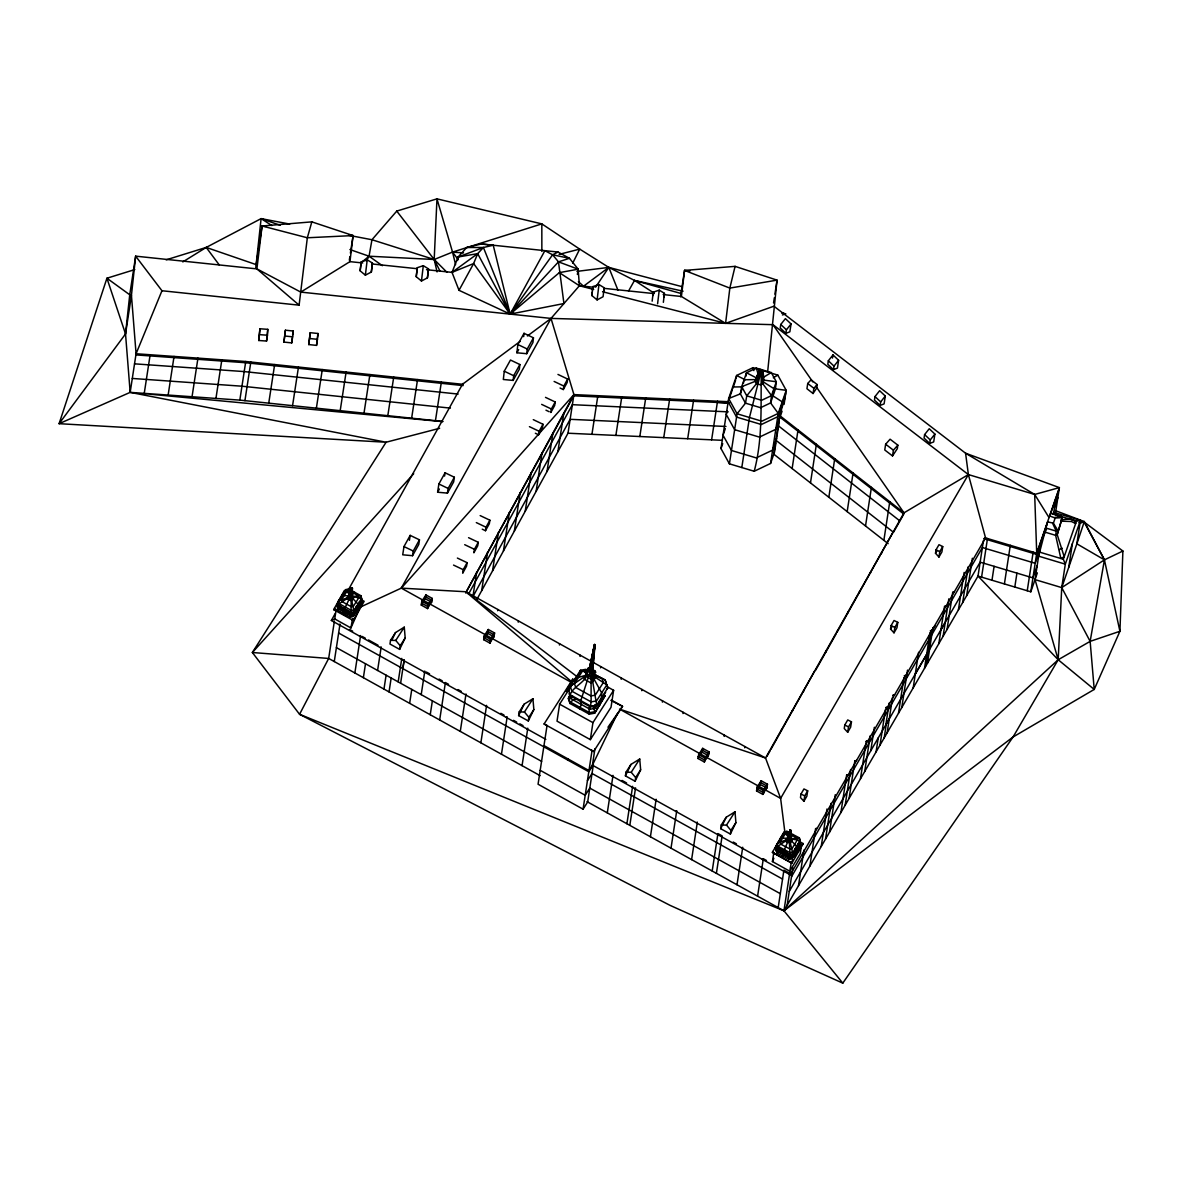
<?xml version="1.0" encoding="UTF-8"?>
<svg xmlns="http://www.w3.org/2000/svg" width="1182" height="1182" viewBox="0 0 1182 1182"><rect width="100%" height="100%" fill="white"/><g stroke="black" fill="none" stroke-linecap="round" stroke-linejoin="round"><path stroke-width="1.5" d="M586.981 801.618L783.947 910.79L1058.186 659.748L1090.144 641.368L1119.915 631.277L1104.431 559.854L1084.16 522.075L1122.9 551.019L1119.915 631.277L1094.222 689.431L1013.063 736.992L783.947 910.79L299.563 714.297L252.372 652.508L386.086 442.231L439.63 428.298M352.384 588.089C352.62 603.47 345.646 598.978 351.586 587.676L352.384 588.089L351.098 597.929L354.245 612.069L351.246 612.793L338.51 605.775L338.495 601.017L345.735 589.641L348.616 588.946L360.865 595.698L361.603 598.388L361.766 600.234L354.245 612.069M793.019 854.32L789.665 840.269L790.285 829.971L787.7 839.56L789.665 840.269L790.522 838.777L790.921 830.414L790.522 838.777L800.111 840.491L800.273 842.338L793.019 854.32L790.034 855.103L777.15 848.336L776.323 845.558L784.05 832.069L786.917 831.315L799.313 837.831L800.111 840.491L793.122 852.015L790.256 852.754L777.874 846.253L777.076 843.579L787.596 839.22L790.152 830M334.403 621.008L328.67 658.448L299.563 714.297L670.046 905.353L842.796 983.143L1013.063 736.992L1058.186 659.748L1061.732 587.602L1065.307 564.169L1080.437 520.39L1053.738 512.382L1052.955 514.067L1052.29 513.638M767.606 372.182L777.047 280.134L735.086 266.364L684.555 270.412L680.522 296.756M258.725 340.49L259.951 328.773L267.767 329.335L267.457 335.215L266.556 341.051L258.725 340.49L259.951 328.773M351.246 588.208L349.133 597.146L339.234 603.707L351.482 610.459L354.364 609.764L361.603 598.388L351.985 596.467L352.339 587.942M351.394 587.956L352.236 588.37L351.556 597.206L357.983 604.076L358.013 606.159L356.373 606.115M779.943 839.56L780.563 837.831L788.069 838.452L789.975 830.296L790.773 830.695L790.108 839.53L796.624 846.253L796.653 848.336M790.743 830.695L790.078 839.501L791.482 841.348M352.206 588.37L351.527 597.191L352.916 599.052M266.556 341.051L267.767 329.335M592.788 670.8L594.679 644.456L588.725 670.962L591.059 672.691L592.788 670.8L595.654 672.115L592.788 676.577L591.281 676.858L585.903 673.873L585.43 672.499L588.296 668.037L589.803 667.756L590.468 669.071L588.296 668.037M283.931 342.086L285.409 330.206L293.21 331.019L292.648 336.84L291.732 342.898L283.931 342.086L285.409 330.206M308.738 344.568L310.216 332.689L318.002 333.501L317.456 339.323L316.54 345.395L308.738 344.568L310.216 332.689M762.434 369.877L762.464 372.611L761.297 373.172C760.647 406.047 762.863 438.729 754.205 471.263L729.412 463.832L721.005 448.584L728.659 398.526L736.637 375.462L753.008 367.661L777.8 375.093L786.207 390.341L784.05 404.451M360.141 270.841L361.219 261.857L367.218 259.833L372.419 263.039L371.34 272.023L365.371 275.17L360.141 270.841L361.219 261.857M371.34 272.023L372.419 263.039M416.227 276.691L417.305 267.693L423.304 265.669L428.505 268.875L427.426 277.859L421.457 281.02L416.227 276.691L417.305 267.693M427.426 277.859L428.505 268.875M592.389 290.27L592.95 286.576L598.964 284.552L604.165 287.758L603.071 296.741L597.102 299.903L591.872 295.559L592.226 292.028M592.788 668.436L595.137 644.707M134.792 269.585L106.927 278.228L59.1 423.688L130.168 392.365L125.528 333.945L129.739 294.776L135.649 256.154L256.908 268.89L300.775 292.102L551.019 318.416L772.969 324.681L968.383 474.573L1034.678 494.445L1059.382 487.619L1055.349 513.948M131.438 295.323L136.078 353.743L130.168 392.365L386.086 442.231L59.1 423.688L125.528 333.945L131.438 295.323L135.649 256.154L161.964 290.742L299.105 305.163L307.335 237.774L311.826 221.861L353.093 235.573L349.946 261.636L300.775 292.102M289.723 224.063L261.104 218.626L255.74 268.196M291.732 342.898L292.25 338.229M316.54 345.395L317.219 339.145M504.256 371.207L503.325 379.496L513.136 380.412L519.356 369.212L519.873 364.529L510.476 360.022L504.256 371.207L513.668 375.713L513.136 380.412M516.903 352.783L517.834 344.509L524.04 333.309L533.451 337.816L532.934 342.514L526.714 353.699L516.903 352.783L518.691 349.591M523.67 336.619L524.04 333.309M526.714 353.699L527.246 349.015L533.451 337.816M352.029 587.779L349.946 597.59L345.351 607.075L344.331 613.768M775.451 388.863L776.308 381.742L771.255 372.566L756.347 368.09L746.492 372.788L741.705 386.662L740.36 393.872L745.487 403.165L760.602 407.701L770.59 402.929L775.451 388.863L786.207 390.341L778.244 413.39L770.575 463.447L754.205 471.263M790.197 833.266L790.61 830.133L788.483 839.974L783.592 851.72L784.331 851.084L780.386 849.016M311.826 221.861L262.079 225.998L256.908 268.89L299.105 305.163M365.371 275.17L367.218 259.833M421.457 281.02L423.304 265.669M591.872 295.559L592.95 286.576M597.102 299.903L598.964 284.552M652.154 301.159L653.232 292.161L659.231 290.137L664.432 293.343L663.353 302.326M657.591 303.774L659.231 290.137M1049.025 517.568L1034.678 494.445L965.576 453.223L773.9 306.212L725.585 323.351L681.408 296.49L684.555 270.412L689.993 270.988M790.595 830.99L789.295 840.358L790.034 855.103L785.646 851.779M351.276 588.341L351.024 615.497L354.201 614.743L362.18 602.185L361.367 599.23M799.8 841.333L800.687 844.273L792.989 856.98L789.827 857.807L789.591 853.847M592.743 660.708L593.231 657.133M593.704 653.543L594.576 645.106M292.589 335.097L293.21 331.019M317.382 337.579L318.002 333.501M144.248 393.355L150.158 354.733M168.139 395.054L174.049 356.432M192.045 396.738L197.955 358.116M215.937 398.437L221.847 359.816M265.714 226.383L262.079 225.998L256.169 264.62L206.215 247.422L166.145 259.848M442.718 421.649L130.168 392.365L239.828 400.122L245.753 361.5L463.344 384.372M244.925 400.668L250.835 362.032M268.742 403.165L274.652 364.544M292.56 405.662L298.47 367.041M316.377 408.174L322.287 369.552M349.325 260.143L349.872 256.642M350.404 253.125L353.093 235.573L349.444 235.188M340.194 410.671L346.104 372.049M363.997 413.183L369.907 374.561M545.818 739.356L331.359 620.491L334.742 618.925L336.087 610.06L334.521 608.109M360.584 605.081L353.344 616.457L350.448 617.152L338.215 610.4L338.554 608.154L337.535 608.065L340.446 605.805L338.51 605.775M334.27 661.551L339.988 624.155L339.012 624.746M350.448 617.152L350.803 614.906L353.684 614.212L356.403 609.942M353.344 616.457L354.201 614.743L353.241 611.493M387.814 415.68L393.724 377.058M354.866 672.972L360.584 635.576L359.609 636.152M363.376 677.685L365.504 663.767M411.632 418.192L417.542 379.57M377.59 670.475L381.18 646.982L380.205 647.573M403.978 546.572L402.707 554.801L412.533 555.703L418.753 544.503L419.462 539.834L410.184 535.372L403.978 546.572L413.257 551.034L412.533 555.703M390.518 640.348L389.957 644.027L399.649 649.391L405.19 637.94L404.274 627.154L395.497 632.577L390.518 640.348L395.763 640.437L400.21 645.727L399.649 649.391M383.973 689.106L386.1 675.188M409.43 540.322L410.184 535.372M389.041 691.913L391.168 677.995M457.582 260.498L458.114 256.996L466.698 247.511L481.31 243.98L558.052 252.047L569.473 258.311L578.175 269.186L579.387 285.763L551.019 318.416L401.304 588.134L360.052 607.223M435.449 420.689L441.359 382.067M398.186 681.881L401.777 658.404M402.84 668.613L404.2 659.748L400.609 683.226M437.606 492.229L438.877 483.985L445.082 472.785L454.361 477.247L453.652 481.916L447.431 493.116L437.606 492.229L439.379 489.023M421.28 605.095L421.871 601.21L425.904 594.915L432.213 598.402L431.607 602.288L427.884 606.647L421.575 603.145L425.609 596.851L431.903 600.353L427.588 608.582L421.28 605.095L425.609 596.851M421.575 603.145L425.298 598.786L425.904 594.915M409.637 703.334L411.764 689.416M444.58 476.08L445.082 472.785M427.588 608.582L428.18 604.711L432.213 598.402M447.431 493.116L448.141 488.447L454.361 477.247M421.206 694.647L424.796 671.154L423.821 671.745M430.233 714.741L432.361 700.823M439.674 719.971L445.392 682.575L448.569 684.334M467.097 562.676L463.241 569.694L462.709 573.196L466.55 566.193L467.097 562.676L457.375 558.067M478.267 542.302L474.425 549.305L473.893 552.807L477.735 545.803L478.267 542.302L468.56 537.677M476.701 571.896L472.933 596.6L570.138 419.315L725.97 426.48M482.256 529.181L485.492 530.718L486.024 527.216L489.88 520.198L480.158 515.588M477.07 599.259L477.247 598.092M489.88 520.198L489.333 523.7L485.492 530.718M481.68 590.66L487.59 552.038M460.271 731.392L465.989 693.997M492.569 570.803L498.479 532.181M483.66 639.669L484.265 635.783L488.284 629.489L494.593 632.976L494.002 636.862L490.264 641.22L483.955 637.719L487.989 631.424L494.298 634.926L489.969 643.156L483.66 639.669L487.989 631.424M488.284 629.489L487.693 633.36L483.955 637.719M503.458 550.945L509.368 512.323M489.969 643.156L490.56 639.285L494.593 632.976M497.652 610.739L497.844 609.513M480.867 742.798L486.585 705.403L485.61 705.994M514.347 531.087L520.257 492.466M525.236 511.23L531.146 472.608M535.357 433.247L538.593 434.784L539.14 431.282L542.981 424.264L533.274 419.654M542.981 424.264L542.449 427.766L538.593 434.784M536.126 491.372L542.036 452.75M518.248 622.16L518.425 620.934M555.2 401.983L551.359 409.002L550.827 412.503L554.668 405.485L555.2 401.983L545.493 397.359M501.463 754.219L507.181 716.824L506.206 717.415M547.015 471.515L552.925 432.893M577.377 274.46L578.175 269.186L558.48 261.857L552.6 254.78L544.887 250.673L510.151 314.116L459.015 290.314L452.012 272.377L458.114 256.996L483.408 247.496L493.234 245.235L510.151 314.116L563.932 303.538L558.48 261.857L569.473 258.311L552.6 254.78L510.151 314.116L473.627 263.556L477.676 253.642L483.408 247.496L510.151 314.116L513.535 312.728M560.061 388.021L563.297 389.558L563.829 386.056L567.67 379.053L557.963 374.428M567.67 379.053L567.138 382.554L563.297 389.558M557.904 451.657L563.814 413.035M518.632 715.598L519.193 711.933L524.158 704.147L532.934 698.739L533.85 709.525L528.31 720.976L518.632 715.598L524.158 704.147M477.498 598.299L568.01 433.218L573.92 394.596L551.019 318.416L527.408 335.983M528.31 720.976L528.871 717.297L533.85 709.525M522.06 765.641L527.778 728.245L526.803 728.821M603.588 291.452L604.165 287.758M566.045 691.559L572.96 678.837L544.089 723.975L547.044 725.556L538.061 784.227L583.066 809.182L587.661 802.002L593.394 764.547M559.426 645.003L559.618 643.776M591.946 434.326L597.856 395.704M572.428 684.142L559.618 704.162L557.018 721.153L590.335 739.637L611.02 707.294L613.621 690.303L607.282 686.786M594.664 713.189L605.154 695.637L594.664 713.189L589.257 714.164L569.99 703.482L568.335 698.592L570.285 694.395M569.99 703.482L568.572 697.055M580.022 656.424L580.199 655.197M615.881 435.419L621.791 396.797M567.641 760.011L567.818 758.829M579.623 708.831L581.455 704.088M652.671 295.855L653.232 292.161M589.257 714.164L589.05 707.782M600.604 667.845L600.796 666.618M590.335 739.637L592.936 722.645L613.621 690.303M639.817 436.527L645.727 397.906M583.066 809.182L592.049 750.526L591.281 750.156M599.791 705.181L600.028 703.659M663.87 297.037L664.432 293.343M594.93 748.782L592.418 765.182L588.976 770.561L543.971 745.606M621.2 679.266L621.392 678.04M663.752 437.621L669.662 398.999M607.282 812.876L613.015 775.422L612.04 776.057M625.426 775.88L625.987 772.201L630.952 764.429L639.728 759.007L640.644 769.792L635.103 781.243L625.426 775.88L630.952 764.429M641.796 690.702L641.989 689.475M626.903 823.751L632.621 786.296M635.103 781.243L635.665 777.579L640.644 769.792M687.688 438.729L693.598 400.107M629.814 825.361L635.547 787.906L634.557 788.542M662.393 702.123L662.57 700.896M650.41 836.767L656.143 799.327L655.153 799.963M711.623 439.822L717.533 401.2M682.974 713.544L683.166 712.318M736.12 378.772L736.637 375.462L745.221 379.806M729.412 463.832L737.08 413.774L745.487 403.165L746.758 395.837L756.48 383.633L759.524 372.64L758.933 371.547L760.661 369.345M671.007 848.188L676.739 810.749L675.749 811.384M741.808 467.54L749.462 417.497L761.548 369.611M698.06 758.504L698.651 754.633L702.684 748.339L708.993 751.826L708.387 755.697L704.664 760.07L698.355 756.569L702.389 750.274L708.698 753.761L704.369 762.006L698.06 758.504L702.389 750.274M698.355 756.569L702.093 752.21L702.684 748.339M773.56 302.961L774.358 297.701M774.904 294.185L777.047 280.134L729.841 288.098L684.555 270.412M704.369 762.006L704.96 758.12L708.993 751.826M691.603 859.609L697.336 822.155L696.346 822.79M780.77 324.474L780.223 327.975L785.882 333.324L789.857 331.832L791.053 323.971L785.395 318.623L780.77 324.474L786.414 329.822L785.882 333.324M724.167 736.386L724.359 735.16M785.203 396.945L779.692 415.562L773.782 454.183L888.14 543.676M775.939 442.925L774.565 451.923L770.575 463.447M776.485 439.335L779.263 421.235M780.061 415.975L782.218 401.865L773.028 395.896L773.914 388.671L763.247 381.845L762.759 371.783L759.213 370.72L755.815 379.614L744.099 379.732L743.434 383.278M712.199 871.016L717.932 833.576L722.128 835.896L716.395 873.35M720.695 828.685L721.256 825.006L726.221 817.235L734.997 811.812L735.913 822.613L730.373 834.049L720.695 828.685L726.221 817.235M730.373 834.049L730.934 830.385L735.913 822.613M744.763 747.807L744.941 746.581M792.132 468.545L798.042 429.923M807.734 383.485L806.937 388.73L813.068 393.517L816.659 388.11L817.205 384.608L811.059 379.806L807.734 383.485L813.866 388.287L813.068 393.517M736.992 884.771L742.724 847.317L741.749 847.952M764.458 791.896L762.848 794.407L756.554 790.921L757.145 787.035L761.178 780.741L767.473 784.242L766.882 788.113L763.144 792.472L756.849 788.985M761.178 780.741L758.962 787.138M828.346 360.776L827.799 364.278L833.458 369.626L837.432 368.119L838.629 360.274L832.985 354.925L828.346 360.776L834.004 366.125L833.458 369.626M767.473 784.242L763.454 790.536L762.848 794.407L767.177 786.178L760.883 782.676L757.647 787.714M810.483 482.906L816.393 444.284M832.497 358.057L832.985 354.925M781.213 731.141L781.405 729.915M757.588 896.178L763.321 858.738L766.483 860.496M792.354 711.401L792.546 710.175M617.137 714.046L592.418 765.182L790.226 874.828L789.768 871.193L772.422 861.575L773.767 852.813L772.88 851.468M828.833 497.253L834.743 458.631M799.091 847.184L792.103 858.708L789.236 859.447L776.855 852.946L777.195 850.7L776.175 850.626L779.071 848.321L777.15 848.336L777.874 846.253L787.7 839.56L789.798 830.591M803.509 691.662L803.686 690.436M783.045 856.196L784.242 851.616M778.184 907.599L783.917 870.144L789.665 873.335L791.305 872.966L789.65 873.365L783.947 910.79L842.796 983.143M814.841 670.711L770.93 749.358M789.236 859.447L789.576 857.216L792.442 856.462L795.072 852.148M800.997 794.023L800.465 797.525L803.908 801.278L806.863 796.195L807.675 790.817L803.952 788.941L800.997 794.023L804.735 795.9L803.908 801.278M792.103 858.708L792.442 856.462L792.989 856.98L791.97 853.759M787.123 905.309L792.856 867.854M825.79 652.198L825.982 650.972M847.169 511.614L853.079 472.992M799.106 841.318L803.243 843.608L801.588 844.849L800.229 853.714L789.768 871.193L791.319 862.535L793.033 859.595M837.122 631.247L836.945 632.473L892.853 532.58M798.5 885.687L803.952 850.021M875.005 396.561L874.473 400.063L880.132 405.411L884.092 403.904L885.303 396.059L879.644 390.71L875.005 396.561L880.664 401.91L880.132 405.411M848.085 612.734L848.277 611.508M809.877 866.066L815.595 828.612L817.264 828.198M865.519 525.975L871.429 487.353M859.225 592.995L859.417 591.768M821.239 846.445L826.972 809.005M885.643 444.225L884.757 449.987L892.513 455.927L897.315 448.658L897.847 445.156L890.09 439.202L885.643 444.225L893.4 450.179L892.513 455.927M825.553 838.998L831.02 803.346M844.79 725.024L844.244 728.526L847.701 732.279L850.641 727.196L851.468 721.818L847.73 719.941L844.79 725.024L848.513 726.9L847.701 732.279M829.528 832.158L835.26 794.718M870.38 573.27L870.558 572.044M840.904 812.551L846.637 775.097L848.292 774.668M881.521 553.531L881.713 552.304M883.87 540.337L889.78 501.715M845.174 805.178L850.626 769.512M849.104 798.397L854.837 760.957L856.492 760.528L854.837 760.957M860.481 778.775L866.214 741.336L867.884 740.907L866.214 741.336M864.722 771.462L870.188 735.795M870.765 750.806L874.355 727.27M890.563 629.075L891.11 625.573L894.05 620.491L897.788 622.367L896.961 627.745L894.006 632.828L890.563 629.075L892.041 626.534M894.006 632.828L894.833 627.45L897.788 622.367M876.098 751.841L878.226 737.923M924.605 434.592L924.058 438.094L929.717 443.442L933.691 441.935L934.888 434.09L929.229 428.741L924.605 434.592L930.264 439.94L929.717 443.442M879.999 745.103L885.466 709.436M889.174 703.039L885.85 724.788L889.263 718.892M884.18 737.908L886.308 723.99M887.135 732.81L892.587 697.144M898.512 713.189L903.964 677.522M901.777 707.56L907.51 670.105M913.213 687.835L918.606 652.272M935.509 553.279L936.041 549.778L938.996 544.695L942.719 546.572L941.906 551.95L938.951 557.032L935.509 553.279L936.986 550.738M938.951 557.032L939.779 551.654L942.719 546.572M924.531 668.318L929.983 632.651M926.038 665.702L931.505 630.036M927.442 663.279L932.894 627.627M938.818 643.673L944.551 606.218L946.221 605.79M943.103 636.285L948.836 598.831M947.033 629.489L952.766 592.049L954.435 591.621M958.41 609.868L964.143 572.428M962.695 602.48L968.161 566.828M966.64 595.698L972.358 558.244M983.468 540.41L978.016 576.077L783.947 910.79M981.577 577.141L987.487 538.519M991.979 580.244L994.106 566.326M1004.404 583.938L1010.314 545.316M1014.806 587.04L1016.934 573.122M1027.247 590.749L1033.157 552.127M1055.171 510.55L1084.322 521.572L1104.431 559.854L1090.144 641.368L1094.222 689.431L1058.186 659.748L978.016 576.077L1030.807 591.813L1036.717 553.191L1059.382 487.619L965.576 453.223L968.383 474.573L985.566 537.943L790.226 874.828M1058.186 659.748L1035.033 579.608L1040.943 540.972M1090.144 641.368L1061.732 587.602L1076.861 543.823L1080.437 520.39L1076.492 521.129L1063.327 559.234L1065.307 564.169L1038.609 556.161L1047.548 521.868L1053.384 523.183L1055.171 518.012L1049.601 515.928L1050.828 513.224L1061.377 516.386L1062.278 517.686L1057.21 534.663L1064.199 556.707L1060.875 558.51L1055.629 535.328L1056.265 531.146L1052.66 523.39M1053.531 513.786L1055.895 498.376M1068.764 567.271L1072.34 543.823M594.679 644.456L589.981 672.1L580.539 701.473M334.742 618.925L350.921 627.952L352.472 619.146L354.378 618.88M745.857 376.29L746.492 372.788L756.421 377.885L755.224 381.343L756.48 383.633L760.203 384.741L762.656 383.574L763.853 380.116L763.04 370.971M789.443 834.566L790.285 829.971M589.862 669.175L594.546 644.486M587.218 673.533L585.43 672.499L589.301 670.076L594.428 644.678L592.226 671.701L594.221 674.346L592.655 674.671M789.975 830.296L788.069 838.452L786.326 838.644M348.276 590.424L348.616 588.946L350.3 595.3L346.651 598.077L338.495 601.017L337.742 602.983L338.687 607.267L350.936 614.019L353.817 613.325L361.057 601.948L362.18 602.185L357.304 608.523L358.19 608.464L356.329 606.647M351.423 587.927L349.473 596.112L342.115 595.329L341.509 597.058L344.331 592.625M735.086 266.364L729.841 288.098L725.585 323.351L602.554 291.718M786.562 832.793L786.917 831.315L788.867 837.624L784.05 832.069L783.577 833.576M345.277 591.148L345.735 589.641L349.931 595.388L351.734 587.631L348.853 600.028M1078.885 522.4L1084.322 521.572L1076.861 543.823L1104.431 559.854L1122.9 551.019M732.146 390.311L728.156 401.836L736.563 417.083L761.356 424.515L777.741 416.699L785.705 393.636M732.707 388.656L735.559 380.427M727.373 411.144L726.236 414.439L734.643 429.687L759.435 437.118L775.806 429.302L779.795 417.778M725.32 428.638L723.044 435.227L731.466 450.475L756.244 457.907L772.629 450.091L776.604 438.566M721.005 448.584L722.719 443.634M741.808 389.646L740.36 393.872L728.659 398.526L737.08 413.774L761.858 421.206L778.244 413.39L770.59 402.929L771.521 395.601L776.308 381.742L763.853 380.116M780.356 416.123L782.07 411.188M1046.705 524.941L1036.54 554.358L983.734 538.623L985.404 538.209M1050.281 514.613L1059.19 488.801M1039.392 551.063L1035.181 563.282L982.375 547.547L791.482 876.778M1054.521 507.285L1057.831 497.711M1037.161 565.69L1032.935 577.895L980.144 562.159L915.341 673.917M1030.807 591.813L1037.353 572.871M758.933 371.547L755.224 381.343L741.705 386.662L746.758 395.837L761.666 400.299L771.521 395.601L762.656 383.574L762.464 372.611M580.377 703.911L581.441 701.162M756.421 377.885L759.494 369.907M161.964 290.742L136.078 353.743L245.753 361.5M787.448 842.397L790.61 830.133M1040.766 542.154L1046.528 528.93M350.921 627.952L359.358 608.819M587.498 674.375C584.233 683.048 573.654 686.24 570.064 694.691L570.507 695.917L590.557 707.028L596.718 705.181L591.768 676.06L585.903 673.873L588.917 671.509L594.339 644.988L595.181 644.825M772.422 861.575L773.87 858.339M392.335 639.122L395.497 632.577M756.554 790.921L760.883 782.676M572.723 263.143L579.697 249.107L541.829 223.886L436.971 198.857L396.753 211.09L371.961 239.739L369.05 256.213L366.376 260.941M459.015 290.314L473.627 263.556L452.012 272.377L426.495 269.688M728.009 401.688L573.92 394.596L465.634 592.98L573.728 395.822L729.56 402.988L717.356 402.382M468.471 594.206L572.369 404.687L728.201 411.853M331.359 620.491L335.319 613.34M347.863 590.764L462.916 383.485M344.45 590.379L333.664 609.631L353.433 620.594L364.145 601.298L362.564 600.412M413.257 551.034L419.462 539.834M513.668 375.713L519.873 364.529M628.543 291.067L634.498 280.43L683.078 291.186M766.926 756.391L770.073 750.821M815.506 670.416L836.088 633.98M893.518 532.284L903.802 514.067L779.499 416.788M804.735 795.9L807.675 790.817M803.243 843.608L791.896 863.185L772.363 852.355L783.71 832.793L784.745 833.354M848.513 726.9L851.468 721.818M794.747 856.64L800.731 846.327M932.258 630.612L935.169 625.588M789.251 891.391L926.658 654.4M940.946 629.755L945.231 622.367M776.323 845.558L782.676 835.068M782.986 834.98L775.289 847.686L776.855 852.946M799.431 844.938L800.687 844.273L799.564 844.051L792.59 855.576L789.709 856.315L777.328 849.814L776.53 847.139L775.289 847.686L776.397 848.041M798.559 846.386L795.944 850.7L796.845 850.626L794.954 848.839M573.831 680.743L575.338 678.291L585.607 675.336L587.203 673.947M595.418 708.284L594.679 705.004L596.186 706.023L607.799 687.865L606.809 684.88L595.462 677.404L594.014 675.38L590.616 679.059L586.08 675.676L570.212 686.299L568.291 689.402L570.507 695.917L572.96 696.464L570.743 698.562L590.01 709.259L595.418 708.284L605.672 692.253M337.742 602.983L340.564 598.535M340.697 598.831L336.707 605.095L338.215 610.4M341.495 597.575L344.686 592.551M395.763 640.437L404.274 627.154M400.21 645.727L405.19 637.94M427.884 606.647L431.903 600.353M490.264 641.22L494.298 634.926M519.193 711.933L524.424 712.007L532.934 698.739M574.393 681.068L579.328 673.356M568.335 698.592L570.049 695.917M606.809 684.88L596.541 700.911L591.133 701.886L571.866 691.204L570.212 686.299M544.089 723.975L593.659 751.486L622.545 706.319L611.345 700.113M592.477 765.995L588.799 771.743L338.628 633.02M587.424 780.652L592.034 773.471L782.558 879.068M625.987 772.201L631.218 772.289L639.728 759.007M704.664 760.07L708.698 753.761M721.256 825.006L726.487 825.095L734.997 811.812M763.144 792.472L767.177 786.178M606.854 689.342L607.799 687.865L605.154 679.99L594.428 674.42L605.154 679.99L606.026 682.575M601.52 697.69L601.682 692.903L592.906 677.109M595.61 287.167L608.804 267.398L682.029 286.65M607.976 727.226L622.545 706.319L611.035 700.468M786.414 329.822L791.053 323.971M834.004 366.125L838.629 360.274M880.664 401.91L885.303 396.059M930.264 439.94L934.888 434.09M893.4 450.179L897.847 445.156M571.32 682.369L401.304 588.134L573.92 394.596M413.7 473.701L252.372 652.508L328.67 658.448L540.159 775.673M813.866 388.287L817.205 384.608M458.114 256.996L477.676 253.642L510.151 314.116L558.48 261.857M485.905 635.029L487.693 633.36L494.002 636.862M758.785 786.281L760.573 784.626L766.882 788.113M793.107 834.566L790.359 837.595L792.354 838.644L799.313 837.831L800.273 842.338M510.151 314.116L559.337 272.643L578.175 269.186M354.748 592.33L351.867 595.285L353.832 596.363L360.865 595.698L361.766 600.234M360.85 262.965L369.05 256.213L434.193 259.493L452.543 252.091L541.829 223.886L541.858 251.426M654.281 293.254L634.498 280.43L608.804 267.398L583.539 286.207L578.382 281.641M462.472 384.283L520.036 341.465M452.012 272.377L477.676 253.642M1104.431 559.854L1061.732 587.602L1035.033 579.608M762.346 859.373L763.321 858.738M182.796 261.916L206.215 247.422L261.104 218.626L280.267 225.289M762.582 377.826L771.255 372.566M444.417 683.166L445.392 682.575M773.309 377.782L777.8 375.093M575.604 698.784L570.226 701.96L589.493 712.643L594.901 711.667L593.201 707.028M593.541 673.282L595.654 672.115L592.492 669.248M335.245 610.518L336.087 610.06L333.664 609.631M351.645 619.604L352.472 619.146L353.433 620.594M1059.412 549.63L1062.175 548.212M552.6 254.78L558.052 252.047M1079.447 523.611L1084.322 521.572M337.949 604.578L336.707 605.095L337.816 605.48M782.41 314.959L785.631 313.88L782.056 312.935M801.588 844.849L802.726 844.509M792.457 862.21L790.861 862.624M788.364 836.546L785.454 841.348L790.359 843.194L792.605 839.501L790.418 838.437M559.071 254.381L579.697 249.107L608.804 267.398L617.994 290.27M930.249 630.878L931.918 630.449M904.23 675.749L905.9 675.321M846.637 775.097L848.307 774.668M349.902 594.206L346.887 598.934L351.748 600.884L354.083 597.235L351.881 596.127M596.718 705.181L590.882 706.23L570.064 694.691M773.309 852.887L791.896 863.185M1054.713 517.465L1061.377 516.386M576.934 271.387L608.804 267.398M347.818 596.245L349.503 596.068M586.863 670.268L589.301 670.076M353.093 235.573L307.335 237.774L262.079 225.998M1055.171 518.012L1062.278 517.686L1057.21 534.663L1055.629 535.328L1045.095 532.166M732.648 387.002L742.784 386.839M466.698 247.511L483.408 247.496M568.01 433.218L722.099 440.31M401.304 588.134L465.826 591.754L765.537 758.002L780.622 798.382L784.966 832.926M259.626 334.654L267.457 335.215M135.886 354.91L245.56 362.726L463.152 385.598M134.526 363.834L244.201 371.591L458.128 394.079M132.295 378.447L241.97 386.204L450.401 408.13M463.492 252.904L452.543 252.091L436.971 198.857L434.193 259.493L437.074 271.919M797.939 843.918L799.564 844.051M359.417 601.786L361.057 601.948M481.31 243.98L493.234 245.235M349.946 261.636L362.726 262.98M371.813 263.941L417.394 268.728M559.337 272.643L579.387 285.763L593.955 287.3M604.889 288.438L654.089 293.609M663.191 294.569L681.408 296.49M284.847 336.013L292.648 336.84M309.654 338.51L317.456 339.323M239.828 400.122L442.777 421.457M592.61 670.253L595.196 670.741M348.72 235.307L371.961 239.739L434.193 259.493L446.855 272.185M782.026 313.082L785.631 313.88M579.387 285.763L593.645 289.427M634.498 280.43L680.64 293.372M985.108 537.81L1036.717 553.191L1034.678 494.445M759.524 372.64L761.297 373.172M1052.955 514.067L1076.492 521.129M1045.73 527.985L1056.265 531.146L1057.831 530.541L1053.384 523.183M1039.791 552.186L1063.327 559.234M772.363 852.355L773.767 852.813M349.902 249.55L369.05 256.213L382.392 265.699M593.659 674.316L594.945 675.868L602.037 678.645L603.352 682.502L595.24 695.164L590.97 695.932L575.752 687.496L574.437 683.624L582.549 670.962L586.819 670.194L585.888 669.308L580.465 670.283L568.291 689.402L568.793 690.82M546.276 725.201L547.044 725.556M568.926 737.76L569.694 738.129M554.122 381.446L563.829 386.056M541.652 404.377L551.359 409.002M545.966 410.184L549.202 411.735M529.418 426.658L539.14 431.282M476.316 522.592L486.024 527.216M464.703 544.695L474.425 549.305M453.533 565.085L463.241 569.694M517.834 344.509L527.246 349.015M438.877 483.985L448.141 488.447M936.041 549.778L939.779 551.654M891.11 625.573L894.833 627.45M591.768 676.06L592.788 676.577L591.65 672.588L594.93 645.209L591.059 672.691L591.133 701.886L590.01 709.259M780.268 849.533L789.532 854.394M777.195 850.7L789.827 857.807L776.175 850.626M340.327 606.322L350.773 612.084M338.554 608.154L351.024 615.497L337.535 608.065M425.298 598.786L431.607 602.288M702.093 752.21L708.387 755.697M421.871 601.21L428.18 604.711M484.265 635.783L490.56 639.285M698.651 754.633L704.96 758.12M757.145 787.035L763.454 790.536M559.618 704.162L592.936 722.645M339.057 611.715L346.518 615.852M349.488 629.43L352.664 631.188M362.165 636.448L365.341 638.206M368.503 639.964L378.018 645.224M426.377 672.041L429.554 673.799M439.054 679.059L442.231 680.817M458.069 689.594L461.231 691.352M500.843 713.307L504.02 715.066M513.52 720.34L516.697 722.099M519.858 723.842L523.02 725.6M622.072 780.445L626.593 782.957M733.224 842.042L736.386 843.8M336.397 647.633L541.622 761.385M780.312 893.681L589.788 788.084L585.193 795.264L540.189 770.309M592.049 750.526L593.659 751.486M261.104 218.626L271.875 225.57M129.739 294.776L106.927 278.228L125.528 333.945M577.082 676.68L465.826 591.754L571.733 681.778M779.692 415.562L903.994 512.84L968.383 474.573L780.622 798.382L619.531 709.097L765.537 758.002L903.994 512.84L815.949 386.396M778.155 425.653L899.605 520.701M775.909 440.265L893.104 531.989M726.487 825.095L730.934 830.385M631.218 772.289L635.665 777.579M524.424 712.007L528.871 717.297M779.13 841.333L779.884 842.278M396.753 211.09L434.193 259.493L439.926 270.988M457.981 259.346L452.543 252.091L455.587 264.635M206.215 247.422L219.32 265.019M772.969 324.681L812.802 381.889M594.945 675.868L595.462 677.404L592.241 682.413L590.557 682.723L584.514 679.384L583.997 677.847L587.218 672.824L580.465 670.283L579.461 674.154M569.089 693.671L570.743 698.562M753.008 367.661L753.894 370.601M756.347 368.09L758.371 374.99M785.365 833.591L780.15 842.175L780.755 844.17L789.99 849.031L792.132 848.469L797.333 839.87L796.742 837.89L787.493 833.029L785.365 833.591M346.991 591.192L341.583 599.673L342.145 601.682L351.276 606.706L353.418 606.203L358.826 597.708L358.264 595.698L349.133 590.675L346.991 591.192M894.538 694.942L892.868 695.371L894.538 694.942M887.401 707.235L885.732 707.649L887.401 707.235M1070.005 518.942L1060.978 519.844L1061.864 521.188L1071.394 521.513L1075.664 523.552L1074.039 520.39L1070.005 518.942"/></g></svg>
